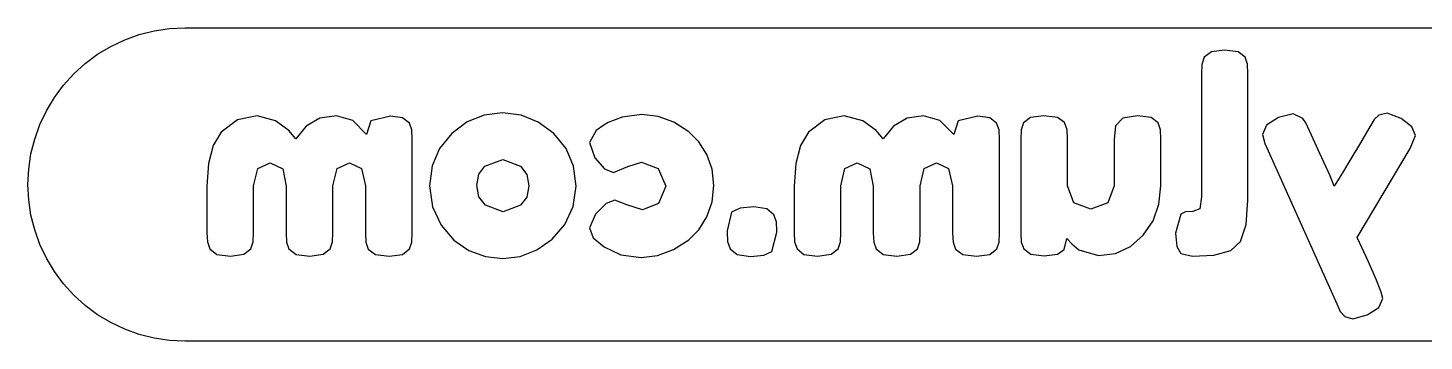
# Model space of a CAD drawing. Extents: x 101.3 to 159.9, y -98.9 to -67.7.
# Drawn here: x 138.65 to 148.64, y -70.12 to -67.88 of the extents above; entities that cross this region are included whole.
import ezdxf

# ---------------------------------------------------------------- set-up
doc = ezdxf.new("R2010")
doc.units = 0
doc.layers.add('BLACK', color=7, linetype='CONTINUOUS')

msp = doc.modelspace()

# ---------------------------------------------------------------- linework, layer by layer
at = {"layer": 'BLACK', "linetype": 'CONTINUOUS'}
for p, q in [((139.44788, -67.926574), (139.554662, -67.899826)), ((139.554662, -67.899826), (139.663551, -67.883674)), ((139.663551, -67.883674), (139.7735, -67.878273)), ((139.7735, -67.878273), (139.7735, -67.878272)), ((139.7735, -67.878272), (139.93225, -67.878272)), ((139.93225, -67.878272), (157.26775, -67.878272)), ((139.244721, -68.010725), (139.344233, -67.963659)), ((139.344233, -67.963659), (139.44788, -67.926574)), ((139.061884, -68.132893), (139.150302, -68.067318)), ((139.150302, -68.067318), (139.244721, -68.010725)), ((147.066475, -68.088457), (147.048377, -68.139892)), ((147.116957, -68.049881), (147.066475, -68.088457)), ((147.211255, -68.037022), (147.116957, -68.049881)), ((147.309362, -68.049881), (147.211255, -68.037022)), ((147.359845, -68.088457), (147.309362, -68.049881)), ((147.376037, -68.13894), (147.359845, -68.088457)), ((138.906393, -68.288384), (138.980319, -68.206819)), ((138.980319, -68.206819), (139.061884, -68.132893)), ((147.048377, -68.139892), (147.04552, -68.206568)), ((147.04552, -68.206568), (147.04552, -69.088582)), ((147.378895, -68.204662), (147.376037, -68.13894)), ((147.378895, -69.111443), (147.378895, -68.204662)), ((138.840818, -68.376802), (138.906393, -68.288384)), ((138.784225, -68.471221), (138.840818, -68.376802)), ((138.737159, -68.570734), (138.784225, -68.471221)), ((140.29039, -68.507557), (140.150372, -68.536847)), ((140.42374, -68.544705), (140.29039, -68.507557)), ((140.85808, -68.507557), (140.739547, -68.525972)), ((140.974761, -68.541371), (140.85808, -68.507557)), ((141.914932, -68.503007), (141.793647, -68.552219)), ((142.0468, -68.486603), (141.914932, -68.503007)), ((142.17888, -68.503112), (142.0468, -68.486603)), ((142.3008, -68.552642), (142.17888, -68.503112)), ((143.043115, -68.498032), (142.902145, -68.518035)), ((143.160167, -68.512002), (143.043115, -68.498032)), ((144.490915, -68.507557), (144.350897, -68.536847)), ((144.624265, -68.544705), (144.490915, -68.507557)), ((145.058605, -68.507557), (144.940072, -68.525972)), ((145.175286, -68.541371), (145.058605, -68.507557)), ((145.919665, -68.507557), (145.822986, -68.520416)), ((146.017296, -68.51994), (145.919665, -68.507557)), ((146.58832, -68.507557), (146.482592, -68.525655)), ((146.686427, -68.520416), (146.58832, -68.507557)), ((147.701792, -68.494222), (147.596065, -68.520893)), ((147.771325, -68.526607), (147.701792, -68.494222)), ((148.31425, -68.503747), (148.280912, -68.53518)), ((148.373305, -68.488507), (148.31425, -68.503747)), ((148.47427, -68.526607), (148.373305, -68.488507)), ((138.700074, -68.67438), (138.737159, -68.570734)), ((140.150372, -68.536847), (140.03512, -68.624715)), ((140.518037, -68.613285), (140.42374, -68.544705)), ((140.643027, -68.581217), (140.56852, -68.673292)), ((140.739547, -68.525972), (140.643027, -68.581217)), ((141.073345, -68.642812), (140.974761, -68.541371)), ((141.10573, -68.543752), (141.073345, -68.642812)), ((141.244795, -68.509463), (141.10573, -68.543752)), ((141.331949, -68.522321), (141.244795, -68.509463)), ((141.38005, -68.560897), (141.331949, -68.522321)), ((141.398147, -68.609475), (141.38005, -68.560897)), ((141.793647, -68.552219), (141.682945, -68.63424)), ((142.41256, -68.635192), (142.3008, -68.552642)), ((142.7707, -68.576137), (142.71736, -68.612332)), ((142.80118, -68.557087), (142.7707, -68.576137)), ((142.902145, -68.518035), (142.80118, -68.557087)), ((143.272562, -68.553912), (143.160167, -68.512002)), ((143.3803, -68.623762), (143.272562, -68.553912)), ((144.350897, -68.536847), (144.235645, -68.624715)), ((144.718562, -68.613285), (144.624265, -68.544705)), ((144.843552, -68.581217), (144.769045, -68.673292)), ((144.940072, -68.525972), (144.843552, -68.581217)), ((145.27387, -68.642812), (145.175286, -68.541371)), ((145.306255, -68.543752), (145.27387, -68.642812)), ((145.44532, -68.509463), (145.306255, -68.543752)), ((145.532474, -68.522321), (145.44532, -68.509463)), ((145.580575, -68.560897), (145.532474, -68.522321)), ((145.598672, -68.609475), (145.580575, -68.560897)), ((145.77298, -68.558992), (145.756787, -68.609475)), ((145.822986, -68.520416), (145.77298, -68.558992)), ((146.06635, -68.557087), (146.017296, -68.51994)), ((146.084447, -68.60757), (146.06635, -68.557087)), ((146.087305, -68.673292), (146.084447, -68.60757)), ((146.43211, -68.579947), (146.42068, -68.677103)), ((146.482592, -68.525655), (146.43211, -68.579947)), ((146.73691, -68.558992), (146.686427, -68.520416)), ((146.753102, -68.608522), (146.73691, -68.558992)), ((147.511769, -68.575661), (147.48367, -68.640907)), ((147.596065, -68.520893), (147.511769, -68.575661)), ((147.793232, -68.558992), (147.771325, -68.526607)), ((147.821569, -68.620191), (147.793232, -68.558992)), ((148.24948, -68.587567), (148.176137, -68.712345)), ((148.280912, -68.53518), (148.24948, -68.587567)), ((148.551422, -68.587567), (148.47427, -68.526607)), ((148.57714, -68.648527), (148.551422, -68.587567)), ((138.673326, -68.781162), (138.700074, -68.67438)), ((140.03512, -68.624715), (139.97797, -68.719859)), ((140.56852, -68.673292), (140.518037, -68.613285)), ((141.401005, -68.675197), (141.398147, -68.609475)), ((141.401005, -69.345757), (141.401005, -68.675197)), ((141.682945, -68.63424), (141.595103, -68.741661)), ((142.50146, -68.743142), (142.41256, -68.635192)), ((142.71736, -68.612332), (142.66783, -68.69901)), ((142.66783, -68.69901), (142.707835, -68.808547)), ((143.451261, -68.694486), (143.3803, -68.623762)), ((143.507935, -68.784735), (143.451261, -68.694486)), ((144.235645, -68.624715), (144.178495, -68.719859)), ((144.769045, -68.673292), (144.718562, -68.613285)), ((145.60153, -68.675197), (145.598672, -68.609475)), ((145.60153, -69.345757), (145.60153, -68.675197)), ((145.756787, -68.609475), (145.75393, -68.675197)), ((145.75393, -68.675197), (145.75393, -69.349568)), ((146.087305, -69.010478), (146.087305, -68.673292)), ((146.42068, -68.677103), (146.42068, -69.010478)), ((146.75596, -68.675197), (146.753102, -68.608522)), ((146.75596, -69.008573), (146.75596, -68.675197)), ((147.48367, -68.640907), (147.49891, -68.705677)), ((147.49891, -68.705677), (147.51415, -68.738062)), ((147.893245, -68.777115), (147.821569, -68.620191)), ((148.53904, -68.741872), (148.57714, -68.648527)), ((138.657174, -68.890051), (138.673326, -68.781162)), ((139.97797, -68.719859), (139.94368, -68.849082)), ((141.595103, -68.741661), (141.542398, -68.867073)), ((142.5548, -68.868872), (142.50146, -68.743142)), ((143.545082, -68.890463), (143.507935, -68.784735)), ((144.178495, -68.719859), (144.144205, -68.849082)), ((147.51415, -68.738062), (148.01326, -69.854393)), ((147.965635, -68.938326), (147.893245, -68.777115)), ((148.176137, -68.712345), (148.114225, -68.817226)), ((148.159945, -69.380048), (148.53904, -68.741872)), ((138.651773, -69), (138.657174, -68.890051)), ((139.94368, -68.849082), (139.93225, -69.012382)), ((140.265625, -69.010478), (140.295152, -68.886176)), ((140.295152, -68.886176), (140.383735, -68.844743)), ((140.383735, -68.844743), (140.474222, -68.888557)), ((140.474222, -68.888557), (140.498035, -69.012382)), ((140.833315, -69.010478), (140.862842, -68.886176)), ((140.862842, -68.886176), (140.951425, -68.844743)), ((140.951425, -68.844743), (141.03715, -68.886176)), ((141.03715, -68.886176), (141.065725, -69.010478)), ((141.542398, -68.867073), (141.52483, -69.010478)), ((141.876779, -68.925229), (141.92107, -68.867602)), ((141.92107, -68.867602), (142.048705, -68.821883)), ((142.048705, -68.821883), (142.17634, -68.869507)), ((142.17634, -68.869507), (142.220631, -68.928324)), ((142.57258, -69.012382), (142.5548, -68.868872)), ((142.707835, -68.808547), (142.774986, -68.887129)), ((142.774986, -68.887129), (142.83928, -68.913322)), ((142.83928, -68.913322), (142.94215, -68.871412)), ((142.94215, -68.871412), (143.040257, -68.839027)), ((143.040257, -68.839027), (143.15932, -68.884747)), ((143.15932, -68.884747), (143.214565, -69.01143)), ((143.557465, -69.00762), (143.545082, -68.890463)), ((144.144205, -68.849082), (144.132775, -69.012382)), ((144.46615, -69.010478), (144.495677, -68.886176)), ((144.495677, -68.886176), (144.58426, -68.844743)), ((144.58426, -68.844743), (144.674747, -68.888557)), ((144.674747, -68.888557), (144.69856, -69.012382)), ((145.03384, -69.010478), (145.063367, -68.886176)), ((145.063367, -68.886176), (145.15195, -68.844743)), ((145.15195, -68.844743), (145.237675, -68.886176)), ((145.237675, -68.886176), (145.26625, -69.010478)), ((148.114225, -68.817226), (148.054217, -68.917238)), ((138.657174, -69.109949), (138.651773, -69)), ((141.862015, -69.006667), (141.876779, -68.925229)), ((141.877731, -69.088582), (141.862015, -69.006667)), ((142.220631, -68.928324), (142.235395, -69.009525)), ((143.545082, -69.125254), (143.557465, -69.00762)), ((147.996115, -69.012382), (147.965635, -68.938326)), ((148.054217, -68.917238), (147.996115, -69.012382)), ((139.93225, -69.012382), (139.93225, -69.345757)), ((140.265625, -69.343853), (140.265625, -69.010478)), ((140.498035, -69.012382), (140.498035, -69.345757)), ((140.833315, -69.343853), (140.833315, -69.010478)), ((141.065725, -69.010478), (141.065725, -69.347662)), ((141.52483, -69.010478), (141.545309, -69.159782)), ((141.92488, -69.147637), (141.877731, -69.088582)), ((142.220155, -69.090488), (142.174435, -69.14859)), ((142.235395, -69.009525), (142.220155, -69.090488)), ((142.552339, -69.156924), (142.57258, -69.012382)), ((143.214565, -69.01143), (143.161225, -69.13716)), ((144.132775, -69.012382), (144.132775, -69.345757)), ((144.46615, -69.343853), (144.46615, -69.010478)), ((144.69856, -69.012382), (144.69856, -69.345757)), ((145.03384, -69.343853), (145.03384, -69.010478)), ((145.26625, -69.010478), (145.26625, -69.347662)), ((146.133977, -69.130493), (146.087305, -69.010478)), ((146.42068, -69.010478), (146.375912, -69.132397)), ((146.741884, -69.141182), (146.75596, -69.008573)), ((147.04552, -69.088582), (147.03409, -69.17526)), ((138.673326, -69.218838), (138.657174, -69.109949)), ((141.545309, -69.159782), (141.606745, -69.291465)), ((142.05061, -69.195263), (141.92488, -69.147637)), ((142.174435, -69.14859), (142.05061, -69.195263)), ((142.491617, -69.28575), (142.552339, -69.156924)), ((142.787369, -69.136684), (142.711645, -69.212407)), ((142.85071, -69.111443), (142.787369, -69.136684)), ((142.935482, -69.146685), (142.85071, -69.111443)), ((143.047877, -69.181927), (142.935482, -69.146685)), ((143.161225, -69.13716), (143.047877, -69.181927)), ((143.507935, -69.23241), (143.545082, -69.125254)), ((143.6851, -69.199072), (143.652715, -69.332422)), ((143.746774, -69.169069), (143.6851, -69.199072)), ((143.844167, -69.159068), (143.746774, -69.169069)), ((143.937751, -69.173355), (143.844167, -69.159068)), ((143.987995, -69.216218), (143.937751, -69.173355)), ((146.255897, -69.176212), (146.133977, -69.130493)), ((146.375912, -69.132397), (146.255897, -69.176212)), ((146.699657, -69.259609), (146.741884, -69.141182)), ((146.93122, -69.196215), (146.898835, -69.212407)), ((146.983607, -69.193358), (146.93122, -69.196215)), ((147.03409, -69.17526), (146.983607, -69.193358)), ((147.36556, -69.287655), (147.378895, -69.111443)), ((138.700074, -69.32562), (138.673326, -69.218838)), ((141.606745, -69.291465), (141.697471, -69.398145)), ((142.401368, -69.391954), (142.491617, -69.28575)), ((142.711645, -69.212407), (142.66783, -69.311467)), ((143.451261, -69.324088), (143.507935, -69.23241)), ((144.006092, -69.267653), (143.987995, -69.216218)), ((144.00895, -69.334328), (144.006092, -69.267653)), ((146.629277, -69.363855), (146.699657, -69.259609)), ((146.898835, -69.212407), (146.860735, -69.347662)), ((147.325555, -69.408623), (147.36556, -69.287655)), ((138.737159, -69.429266), (138.700074, -69.32562)), ((139.93225, -69.345757), (139.935107, -69.41148)), ((140.262767, -69.409575), (140.265625, -69.343853)), ((140.498035, -69.345757), (140.500892, -69.412433)), ((140.830457, -69.409575), (140.833315, -69.343853)), ((141.065725, -69.347662), (141.068582, -69.413385)), ((141.398147, -69.412433), (141.401005, -69.345757)), ((141.697471, -69.398145), (141.805817, -69.47244)), ((142.292545, -69.46863), (142.401368, -69.391954)), ((142.66783, -69.311467), (142.694024, -69.381476)), ((142.694024, -69.381476), (142.772605, -69.446723)), ((143.269598, -69.466196), (143.3803, -69.395288)), ((143.3803, -69.395288), (143.451261, -69.324088)), ((143.652715, -69.332422), (143.652715, -69.340042)), ((143.652715, -69.340042), (143.655572, -69.40767)), ((143.971802, -69.479108), (144.00895, -69.341948)), ((144.00895, -69.341948), (144.00895, -69.334328)), ((144.132775, -69.345757), (144.135632, -69.41148)), ((144.463292, -69.409575), (144.46615, -69.343853)), ((144.69856, -69.345757), (144.701417, -69.412433)), ((145.030982, -69.409575), (145.03384, -69.343853)), ((145.26625, -69.347662), (145.269107, -69.413385)), ((145.598672, -69.412433), (145.60153, -69.345757)), ((145.75393, -69.349568), (145.756787, -69.413385)), ((146.064445, -69.465772), (146.083495, -69.387668)), ((146.083495, -69.387668), (146.117785, -69.425768)), ((146.53752, -69.444818), (146.629277, -69.363855)), ((146.860735, -69.347662), (146.87026, -69.444341)), ((148.239955, -69.55376), (148.159945, -69.380048)), ((138.784225, -69.528779), (138.737159, -69.429266)), ((139.935107, -69.41148), (139.953205, -69.461963)), ((139.953205, -69.461963), (140.002259, -69.500539)), ((140.002259, -69.500539), (140.09989, -69.513397)), ((140.09989, -69.513397), (140.196569, -69.500063)), ((140.196569, -69.500063), (140.246575, -69.460057)), ((140.246575, -69.460057), (140.262767, -69.409575)), ((140.500892, -69.412433), (140.51899, -69.461963)), ((140.51899, -69.461963), (140.569472, -69.500539)), ((140.569472, -69.500539), (140.66758, -69.513397)), ((140.66758, -69.513397), (140.764259, -69.500063)), ((140.764259, -69.500063), (140.814265, -69.460057)), ((140.814265, -69.460057), (140.830457, -69.409575)), ((141.068582, -69.413385), (141.08668, -69.463868)), ((141.08668, -69.463868), (141.138115, -69.501015)), ((141.138115, -69.501015), (141.23527, -69.513397)), ((141.23527, -69.513397), (141.331949, -69.500539)), ((141.331949, -69.500539), (141.381955, -69.461963)), ((141.381955, -69.461963), (141.398147, -69.412433)), ((141.805817, -69.47244), (141.925118, -69.516017)), ((142.17253, -69.515064), (142.292545, -69.46863)), ((142.772605, -69.446723), (142.893572, -69.503873)), ((142.893572, -69.503873), (143.039305, -69.522923)), ((143.155933, -69.508741), (143.269598, -69.466196)), ((143.655572, -69.40767), (143.675575, -69.460057)), ((143.675575, -69.460057), (143.725819, -69.501491)), ((143.725819, -69.501491), (143.819402, -69.515303)), ((143.819402, -69.515303), (143.915129, -69.506254)), ((143.915129, -69.506254), (143.971802, -69.479108)), ((144.135632, -69.41148), (144.15373, -69.461963)), ((144.15373, -69.461963), (144.202784, -69.500539)), ((144.202784, -69.500539), (144.300415, -69.513397)), ((144.300415, -69.513397), (144.397094, -69.500063)), ((144.397094, -69.500063), (144.4471, -69.460057)), ((144.4471, -69.460057), (144.463292, -69.409575)), ((144.701417, -69.412433), (144.719515, -69.461963)), ((144.719515, -69.461963), (144.769997, -69.500539)), ((144.769997, -69.500539), (144.868105, -69.513397)), ((144.868105, -69.513397), (144.964784, -69.500063)), ((144.964784, -69.500063), (145.01479, -69.460057)), ((145.01479, -69.460057), (145.030982, -69.409575)), ((145.269107, -69.413385), (145.287205, -69.463868)), ((145.287205, -69.463868), (145.33864, -69.501015)), ((145.33864, -69.501015), (145.435795, -69.513397)), ((145.435795, -69.513397), (145.532474, -69.500539)), ((145.532474, -69.500539), (145.58248, -69.461963)), ((145.58248, -69.461963), (145.598672, -69.412433)), ((145.756787, -69.413385), (145.774885, -69.461963)), ((145.774885, -69.461963), (145.825844, -69.49911)), ((145.825844, -69.49911), (145.92157, -69.511492)), ((145.92157, -69.511492), (146.015391, -69.500063)), ((146.015391, -69.500063), (146.064445, -69.465772)), ((146.117785, -69.425768), (146.16922, -69.467677)), ((146.16922, -69.467677), (146.31019, -69.509588)), ((146.31019, -69.509588), (146.431157, -69.493395)), ((146.431157, -69.493395), (146.53752, -69.444818)), ((146.87026, -69.444341), (146.898835, -69.494348)), ((146.898835, -69.494348), (146.982655, -69.51435)), ((146.982655, -69.51435), (147.135055, -69.505778)), ((147.135055, -69.505778), (147.256022, -69.471964)), ((147.256022, -69.471964), (147.325555, -69.408623)), ((138.840818, -69.623198), (138.784225, -69.528779)), ((141.925118, -69.516017), (142.048705, -69.530543)), ((142.048705, -69.530543), (142.17253, -69.515064)), ((143.039305, -69.522923), (143.155933, -69.508741)), ((148.297105, -69.684371), (148.239955, -69.55376)), ((138.906393, -69.711616), (138.840818, -69.623198)), ((148.331395, -69.771882), (148.297105, -69.684371)), ((138.980319, -69.793181), (138.906393, -69.711616)), ((139.061884, -69.867107), (138.980319, -69.793181)), ((148.342825, -69.816293), (148.331395, -69.771882)), ((139.150302, -69.932682), (139.061884, -69.867107)), ((148.01326, -69.854393), (148.038977, -69.909638)), ((148.23043, -69.934403), (148.314726, -69.88011)), ((148.314726, -69.88011), (148.342825, -69.816293)), ((139.244721, -69.989275), (139.150302, -69.932682)), ((139.344233, -70.036341), (139.244721, -69.989275)), ((148.038977, -69.909638), (148.072315, -69.945833)), ((148.072315, -69.945833), (148.129465, -69.962978)), ((148.129465, -69.962978), (148.23043, -69.934403)), ((139.44788, -70.073426), (139.344233, -70.036341)), ((139.554662, -70.100174), (139.44788, -70.073426)), ((139.663551, -70.116326), (139.554662, -70.100174)), ((139.7735, -70.121727), (139.663551, -70.116326)), ((139.7735, -70.121728), (139.7735, -70.121727)), ((139.93225, -70.121728), (139.7735, -70.121728)), ((140.09989, -70.121728), (139.93225, -70.121728)), ((142.048705, -70.121728), (140.09989, -70.121728)), ((143.039305, -70.121728), (142.048705, -70.121728)), ((143.819402, -70.121728), (143.039305, -70.121728)), ((144.300415, -70.121728), (143.819402, -70.121728)), ((145.92157, -70.121728), (144.300415, -70.121728)), ((146.982655, -70.121728), (145.92157, -70.121728)), ((148.129465, -70.121728), (146.982655, -70.121728)), ((149.100062, -70.121728), (148.129465, -70.121728))]:
    msp.add_line(p, q, dxfattribs=at)

doc.saveas('drawing.dxf')
